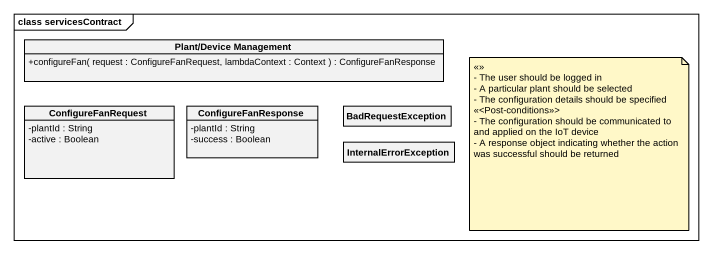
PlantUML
@startuml
mainframe class servicesContract
hide circle
hide empty members
skinparam classAttributeIconSize 0
class "Plant/Device Management" as Plant_Device_Management {
  +configureFan( request : ConfigureFanRequest, lambdaContext : Context ) : ConfigureFanResponse
}
class ConfigureFanRequest {
  -plantId : String
  -active : Boolean
}
class ConfigureFanResponse {
  -plantId : String
  -success : Boolean
}
class BadRequestException
class InternalErrorException
note as N1
  <<>>
  - The user should be logged in
  - A particular plant should be selected
  - The configuration details should be specified
  <<<Post-conditions>>>
  - The configuration should be communicated to and applied on the IoT device
  - A response object indicating whether the action was successful should be returned
end note
@enduml
